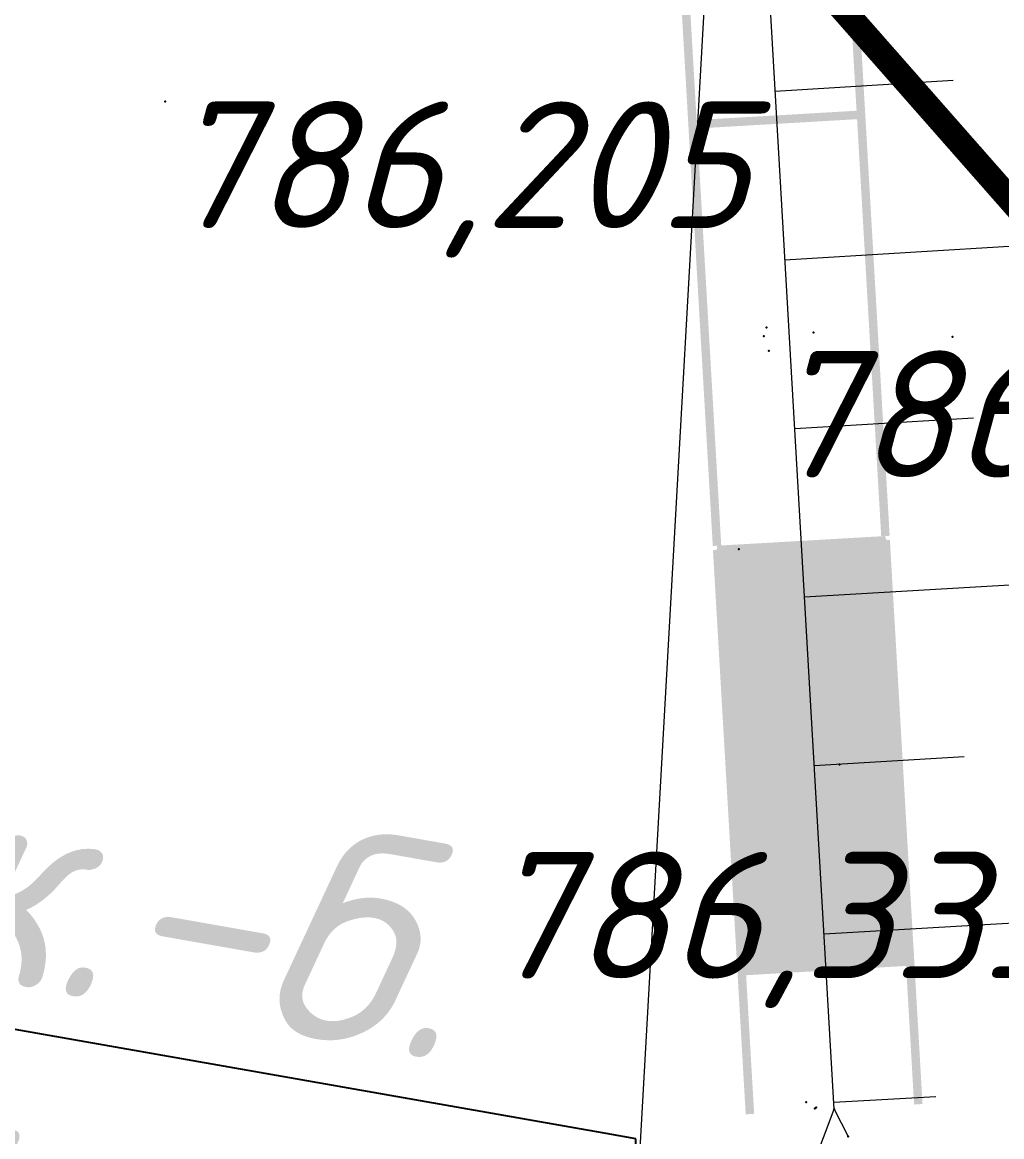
# Model space of a CAD drawing. Header units: metres. Extents: x 629572 to 645168, y 4785785 to 4790166.
# Drawn here: x 634348.52 to 634360.13, y 4788293.27 to 4788306.47 of the extents above; entities that cross this region are included whole.
import ezdxf
from ezdxf import colors
from ezdxf.entities.mleader import LeaderData, LeaderLine
from ezdxf.math import Vec2, Vec3

# ---------------------------------------------------------------- set-up
doc = ezdxf.new("R2010")
doc.units = ezdxf.units.M
for name, pattern in [('Сплошная', [0]), ('Сплошная_0_50', [0]), ('Штриховая 2', [4, 2, -2])]:
    doc.linetypes.add(name, pattern=pattern)
doc.layers.get('0').update_dxf_attribs({"linetype": 'CONTINUOUS'})
for name, color, linetype in [('Водопропускн. труба_ d_1м', 7, 'CONTINUOUS'), ('Коммуникации', 7, 'CONTINUOUS'), ('красная линия', 7, 'CONTINUOUS'), ('Нурсултан', 7, 'CONTINUOUS'), ('пересечения с комуникациями', 7, 'CONTINUOUS'), ('Стенка подпорная', 7, 'CONTINUOUS')]:
    doc.layers.add(name, color=color, linetype=linetype)
doc.layers.add('ЛЭП в.напряж.', color=10, linetype='SIL_KAB_VYSVOLT', lineweight=13)
doc.styles.add('ISOCPEUR', font='isocpeui.ttf')
doc.styles.get("Standard").update_dxf_attribs({"font": 'isocpeui.ttf'})
doc.linetypes.add('SIL_KAB_VYSVOLT', pattern='A,1.5,["<<",Standard,S=1.6,R=0,X=-1.5,Y=-0.8],5,0,1.5,[">>",Standard,S=1.6,R=0,X=-2.14,Y=-0.8],-2,8,-2', length=20)

# ---------------------------------------------------------------- blocks, each defined once
blk = doc.blocks.new('4175 - 128.а решетки сточные')
at = {"color": 7, "linetype": 'Continuous', "lineweight": 0, "const_width": 0.1, "flags": 128}
blk.add_lwpolyline([(-0.75, -0.5), (-0.75, 0.5), (0.75, 0.5), (0.75, -0.5), (-0.75, -0.5)], close=True, dxfattribs=at)
for points in [[(-0.25, -0.5), (-0.25, 0.5)], [(0.25, -0.5), (0.25, 0.5)]]:
    blk.add_lwpolyline(points, dxfattribs=at)
at = {"color": 7, "linetype": 'Continuous', "lineweight": 0, "true_color": 0xffffff, "flags": 128}
blk.add_lwpolyline([(-0.75, -0.5), (0.75, -0.5), (0.75, 0.5), (-0.75, 0.5), (-0.75, -0.5)], close=True, dxfattribs=at)

msp = doc.modelspace()

# ---------------------------------------------------------------- hatches: boundary and pattern name
at = {"layer": 'Стенка подпорная'}
h = msp.add_hatch(color=7, dxfattribs=at)
h.paths.add_polyline_path([(634356.803, 4788300.273), (634356.516, 4788305.214), (634358.413, 4788305.324), (634358.699, 4788300.383), (634358.799, 4788300.388), (634358.51, 4788305.38), (634358.335, 4788308.397), (634358.275, 4788308.393), (634358.235, 4788308.391), (634358.407, 4788305.424), (634356.511, 4788305.314), (634356.34, 4788308.266), (634356.34, 4788308.266), (634356.339, 4788308.274), (634356.339, 4788308.281), (634356.339, 4788308.281), (634356.198, 4788310.189), (634358.092, 4788310.329), (634358.234, 4788308.406), (634358.274, 4788308.409), (634358.334, 4788308.413), (634358.188, 4788310.386), (634357.82, 4788315.373), (634357.451, 4788320.359), (634357.082, 4788325.345), (634357.032, 4788325.342), (634356.359, 4788325.292), (634356.035, 4788325.268), (634355.964, 4788325.263), (634355.038, 4788325.194), (634355.028, 4788325.194), (634354.988, 4788325.191), (634355.356, 4788320.204), (634355.725, 4788315.218), (634356.094, 4788310.231), (634356.239, 4788308.267), (634356.413, 4788305.259), (634356.703, 4788300.267)])
h.paths.add_polyline_path([(634355.821, 4788315.275), (634355.46, 4788320.162), (634357.355, 4788320.302), (634357.716, 4788315.415)], flags=16)
h.paths.add_polyline_path([(634356.19, 4788310.289), (634355.829, 4788315.175), (634357.723, 4788315.315), (634358.085, 4788310.429)], flags=16)
msp.add_hatch(color=7, dxfattribs=at).paths.add_polyline_path([(634356.755, 4788300.23), (634356.745, 4788300.229), (634356.745, 4788300.219), (634356.705, 4788300.217), (634356.995, 4788295.225), (634357.093, 4788293.533), (634357.127, 4788293.535), (634357.193, 4788293.539), (634357.098, 4788295.181), (634358.994, 4788295.291), (634359.089, 4788293.649), (634359.123, 4788293.651), (634359.189, 4788293.655), (634359.091, 4788295.347), (634358.802, 4788300.338), (634358.762, 4788300.336), (634358.762, 4788300.346), (634358.752, 4788300.345), (634358.749, 4788300.385), (634356.753, 4788300.27)])

# ---------------------------------------------------------------- linework, layer by layer
at = {"layer": 'ЛЭП в.напряж.', "lineweight": 13}
msp.add_lwpolyline([(634358.438, 4788339.335), (634355.692, 4788290.529), (634326.586, 4788229.124), (634310.6, 4788187.999)], dxfattribs=at)
at = {"layer": 'Нурсултан', "color": 251, "linetype": 'Сплошная', "lineweight": 0, "flags": 128}
msp.add_lwpolyline([(634360.073, 4788292.197), (634357.624, 4788292.218), (634358.141, 4788293.594), (634357.714, 4788300.965), (634357.287, 4788308.336), (634356.661, 4788316.802), (634356.035, 4788325.268), (634358.653, 4788326.467)], dxfattribs=at)
at = {"layer": 'Нурсултан', "color": 251, "linetype": 'Continuous', "lineweight": 0, "flags": 128}
for points in [[(634357.442, 4788305.655), (634359.553, 4788305.788)], [(634357.558, 4788303.658), (634361.836, 4788303.918)], [(634357.674, 4788301.661), (634359.793, 4788301.786)], [(634357.789, 4788299.665), (634361.71, 4788299.892)], [(634357.905, 4788297.668), (634359.684, 4788297.771)], [(634358.021, 4788295.672), (634361.086, 4788295.849)], [(634358.136, 4788293.675), (634359.345, 4788293.745)]]:
    msp.add_lwpolyline(points, dxfattribs=at)
at = {"layer": 'Нурсултан', "color": 251, "linetype": 'Штриховая 2', "lineweight": 0, "flags": 128}
msp.add_lwpolyline([(634358.141, 4788293.594), (634358.306, 4788293.27)], dxfattribs=at)
at = {"layer": 'Нурсултан', "color": 7}
for p in [(634350.213, 4788305.534, -0.472), (634357.339, 4788302.856, -0.362), (634357.309, 4788302.752, -0.236), (634357.896, 4788302.795, -786.677), (634359.543, 4788302.746, -786.677), (634357.366, 4788302.579, -0.258), (634357.012, 4788300.231, -786.677), (634358.203, 4788297.676, -1.657), (634353.954, 4788296.683, -0.479), (634353.995, 4788296.642, -0.344), (634353.521, 4788295.781, -0.496), (634353.595, 4788295.71, -0.351), (634353.31, 4788294.922, -0.485), (634353.348, 4788294.816, -0.361), (634351.149, 4788294.015, -0.518), (634354.619, 4788294.004, -0.376), (634357.809, 4788293.677, -786.677), (634357.928, 4788293.613, 0.205), (634357.911, 4788293.602, -0.353), (634358.141, 4788293.594, 0.216), (634358.306, 4788293.27, -2.272)]:
    msp.add_point(p, dxfattribs=at)

# ---------------------------------------------------------------- block references
at = {"layer": 'Коммуникации', "color": 7, "linetype": 'Continuous'}
msp.add_blockref('4175 - 128.а решетки сточные', (634351.149, 4788294.015, 0.005), dxfattribs=at)

# ---------------------------------------------------------------- texts
at = {"layer": 'Нурсултан', "color": 251, "char_height": 1.5, "attachment_point": 1, "style": 'ISOCPEUR'}
for s, insert in [('786,205', (634350.213, 4788305.534, -0.472)), ('786,419', (634357.366, 4788302.579, -0.258)), ('786,333', (634353.995, 4788296.642, -0.344))]:
    msp.add_mtext(s, dxfattribs=dict(at, insert=insert))

# ---------------------------------------------------------------- next in the draw order: leaders
at = {"layer": 'пересечения с комуникациями'}
ml = msp.add_multileader_mtext('Standard', dxfattribs=at)
ml.set_content('ЛЭП 10кВ 3пр\\PПК59+44,79', color=256, style='ISOCPEUR')
ml.set_leader_properties()
ml.build(insert=Vec2(0, 0))
ml.multileader.update_dxf_attribs({"text_left_attachment_type": 6, "text_right_attachment_type": 6, "dogleg_length": 0.36, "arrow_head_size": 2})
ctx = ml.context
ctx.base_point, ctx.char_height, ctx.arrow_head_size, ctx.plane_origin, ctx.plane_x_axis, ctx.plane_y_axis = Vec3(634379.436, 4788298.328, 0.005), 2.53, 2, Vec3(634333.461, 4788273.482, 0.005), Vec3(0.984808, -0.173648), Vec3(0.173648, 0.984808)
ctx.left_attachment, ctx.right_attachment = 6, 6
notes = []
notes.append((ctx, [(0, (1, 1, 0), (634379.081, 4788298.39, 0.005), (0.984808, -0.173648), 0.36, [(0, [(634345.054, 4788268.087, 0.005)], 0, [])])]))
ctx.mtext.insert, ctx.mtext.text_direction, ctx.mtext.rotation, ctx.mtext.flow_direction = Vec3(634381.932, 4788300.97, 0.005), Vec3(0.984808, -0.173648), 6.108652, 5
ctx.mtext.has_bg_fill, ctx.mtext.bg_color, ctx.mtext.bg_scale_factor, ctx.mtext.bg_transparency, ctx.mtext.use_window_bg_color = 1, -1027028792, 1.5, 0, 1
for ctx, leaders in notes:
    for number, flags, end, landing, length, lines in leaders:
        leader = LeaderData()
        leader.index, (leader.has_last_leader_line, leader.has_dogleg_vector, leader.attachment_direction) = number, flags
        leader.last_leader_point, leader.dogleg_vector, leader.dogleg_length = Vec3(end), Vec3(landing), length
        for number, points, colour, breaks in lines:
            line = LeaderLine()
            line.index, line.vertices, line.color, line.breaks = number, Vec3.list(points), colors.encode_raw_color(colour), breaks
            leader.lines.append(line)
        ctx.leaders.append(leader)

# ---------------------------------------------------------------- next in the draw order: leaders
at = {"layer": 'Водопропускн. труба_ d_1м'}
ml = msp.add_multileader_mtext('Standard', dxfattribs=at)
ml.set_content('{\\fISOCPEUR|b0|i1|c204|p34;\\C7;сущ. ж.-б. \\fISOCPEUR|b0|i1|c0|p34;\\Pd=1\\fISOCPEUR|b0|i1|c204|p34;м}', color=256)
ml.set_leader_properties()
ml.build(insert=Vec2(0, 0))
ml.multileader.update_dxf_attribs({"text_right_attachment_type": 6, "dogleg_length": 0.36, "arrow_head_size": 2})
ctx = ml.context
ctx.base_point, ctx.char_height, ctx.arrow_head_size, ctx.plane_origin, ctx.plane_x_axis, ctx.plane_y_axis = Vec3(634336.643, 4788298.417, 0.005), 2.53, 2, Vec3(634375.214, 4788257.349, 0.005), Vec3(0.984808, -0.173648), Vec3(0.173648, 0.984808)
ctx.right_attachment, ctx.text_align_type = 6, 2
notes = []
notes.append((ctx, [(1, (1, 1, 0), (634355.792, 4788293.242, 0.005), (-0.984808, 0.173648), 0.36, [(0, [(634356.004, 4788260.627, 0.005)], 0, [])])]))
ctx.mtext.insert, ctx.mtext.text_direction, ctx.mtext.rotation, ctx.mtext.alignment, ctx.mtext.flow_direction = Vec3(634353.995, 4788296.642, 0.005), Vec3(0.984808, -0.173648), 6.108652, 3, 5
ctx.mtext.has_bg_fill, ctx.mtext.bg_color, ctx.mtext.bg_scale_factor, ctx.mtext.bg_transparency, ctx.mtext.use_window_bg_color = 1, -1027028792, 1.5, 0, 1
for ctx, leaders in notes:
    for number, flags, end, landing, length, lines in leaders:
        leader = LeaderData()
        leader.index, (leader.has_last_leader_line, leader.has_dogleg_vector, leader.attachment_direction) = number, flags
        leader.last_leader_point, leader.dogleg_vector, leader.dogleg_length = Vec3(end), Vec3(landing), length
        for number, points, colour, breaks in lines:
            line = LeaderLine()
            line.index, line.vertices, line.color, line.breaks = number, Vec3.list(points), colors.encode_raw_color(colour), breaks
            leader.lines.append(line)
        ctx.leaders.append(leader)

# ---------------------------------------------------------------- next in the draw order: linework, layer by layer
at = {"layer": 'красная линия', "color": 1, "linetype": 'Сплошная_0_50', "lineweight": 0, "true_color": 0xff0000, "const_width": 0.3, "elevation": 794.579, "flags": 128}
msp.add_lwpolyline([(635401.641, 4788148.595), (634957.655, 4788205.711), (634868.946, 4788233.682), (634603.956, 4788290.084), (634469.438, 4788276.801), (634466.442, 4788288.998), (634455.452, 4788300.111), (634423.85, 4788288.187), (634367.861, 4788295.693), (634267.843, 4788409.4), (634475.845, 4788682.207), (634474.555, 4788790.795), (634449.85, 4788818.401), (634024.042, 4788644.6), (633889.34, 4788556.209), (633827.944, 4788529.992), (633792.752, 4788543.316), (633784.34, 4788495.79), (633741.538, 4788462.098), (633741.25, 4788461.815), (633707.246, 4788430.797), (633615.343, 4788446.001), (633603.65, 4788448.117), (633593.847, 4788448.295), (633403.135, 4788458.998), (633383.735, 4788456.919), (632950.737, 4788523.705), (632422.446, 4788608.882), (631759.541, 4788723.01), (631749.061, 4788727.901), (631729.34, 4788731.902), (631702.953, 4788733.892), (631676.149, 4788739.917), (631633.151, 4788748.593), (631552.757, 4788764.604), (631505.748, 4788774.005), (631486.053, 4788777.916), (631418.334, 4788781.792), (630663.641, 4788895.085)], dxfattribs=at)

doc.saveas('drawing.dxf')
